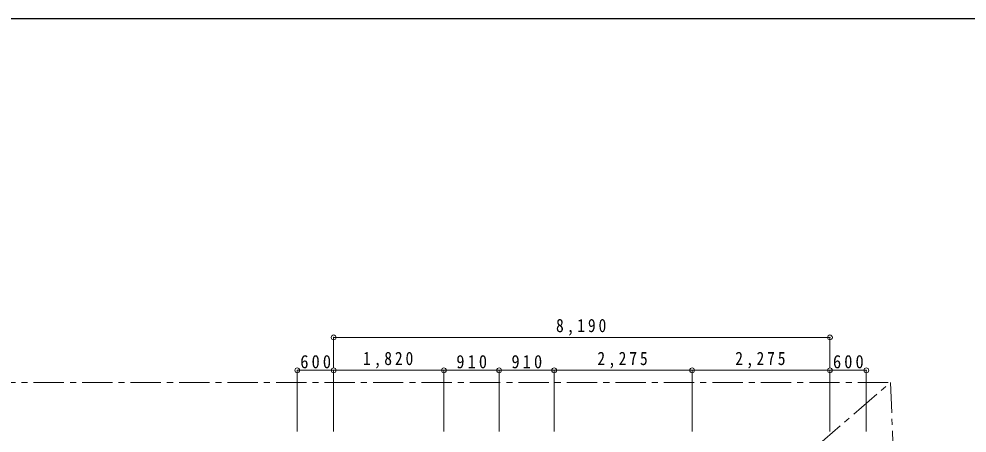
# Model space of a CAD drawing. Units: millimetres at full size, sheet at 1:100. Extents: x -20000 to 20000, y -13850 to 13850.
# Drawn here: x -5642 to 10002, y 7013 to 13850 of the extents above; entities that cross this region are included whole.
import ezdxf

# ---------------------------------------------------------------- set-up
doc = ezdxf.new("R2010")
doc.units = ezdxf.units.MM
doc.header["$LTSCALE"] = 100
doc.header["$PDMODE"] = 32
doc.header["$PDSIZE"] = 80
doc.linetypes.add('CHAIN1', pattern=[8, 5, -1, 1, -1])
doc.linetypes.add('CHAIN2', pattern=[12, 9, -1, 1, -1])
for name, color, linetype, lineweight in [('0-0_基準線', 1, 'CHAIN2', 9), ('0-D_寸法', 4, 'Continuous', 9), ('F-1_図枠', 7, 'Continuous', 25)]:
    doc.layers.add(name, color=color, linetype=linetype, lineweight=lineweight)
doc.styles.add('ＭＳ ゴシック', font='')
doc.styles.get('ＭＳ ゴシック').set_extended_font_data('MS Gothic')

msp = doc.modelspace()

# ---------------------------------------------------------------- linework, layer by layer
at = {"layer": '0-0_基準線', "linetype": 'CHAIN1'}
msp.add_line((-7000, 7850), (8740, 7850), dxfattribs=at)
msp.add_lwpolyline([(-7000, 7850), (-7000, -5750), (8738.8, 7848.9), (9239.3, -4751.1), (-7000, -5750)], dxfattribs=at)
at = {"layer": '0-D_寸法'}
for p, q in [((-450, 8592.3), (-450, 8092.3)), ((-450, 8592.3), (7740, 8592.3)), ((7740, 8592.3), (7740, 8092.3)), ((-1050, 8048.9), (-450, 8048.9)), ((-1050, 8048.9), (-1050, 7036.4)), ((-450, 8048.9), (1370, 8048.9)), ((-450, 8048.9), (-450, 7036.4)), ((1370, 8048.9), (2280, 8048.9)), ((1370, 8048.9), (1370, 7036.4)), ((2280, 8048.9), (3190, 8048.9)), ((2280, 8048.9), (2280, 7036.4)), ((3190, 8048.9), (5465, 8048.9)), ((3190, 8048.9), (3190, 7036.4)), ((5465, 8048.9), (7740, 8048.9)), ((5465, 8048.9), (5465, 7036.4)), ((7740, 8048.9), (8340, 8048.9)), ((7740, 8048.9), (7740, 7036.4)), ((8340, 8048.9), (8340, 7036.4))]:
    msp.add_line(p, q, dxfattribs=at)
for p in [(-450, 8592.3), (7740, 8592.3), (-1050, 8048.9), (-450, 8048.9), (1370, 8048.9), (2280, 8048.9), (3190, 8048.9), (5465, 8048.9), (7740, 8048.9), (8340, 8048.9)]:
    msp.add_point(p, dxfattribs=at)
at = {"layer": 'F-1_図枠'}
msp.add_lwpolyline([(20000, -13850), (20000, 13850), (-20000, 13850)], dxfattribs=at)

# ---------------------------------------------------------------- texts
at = {"layer": '0-D_寸法', "color": 7, "char_height": 219.9, "attachment_point": 7, "style": 'ＭＳ ゴシック'}
for s, insert in [('\\T1.38;\\W0.85;8,190', (3220, 8622.3)), ('\\T1.38;\\W0.9;600', (-1000, 8078.9)), ('\\T1.38;\\W0.85;1,820', (35, 8078.9)), ('\\T1.38;\\W0.9;910', (1575, 8078.9)), ('\\T1.38;\\W0.9;910', (2485, 8078.9)), ('\\T1.38;\\W0.85;2,275', (3902.5, 8078.9)), ('\\T1.38;\\W0.85;2,275', (6177.5, 8078.9)), ('\\T1.38;\\W0.9;600', (7790, 8078.9))]:
    msp.add_mtext(s, dxfattribs=dict(at, insert=insert))

doc.saveas('drawing.dxf')
